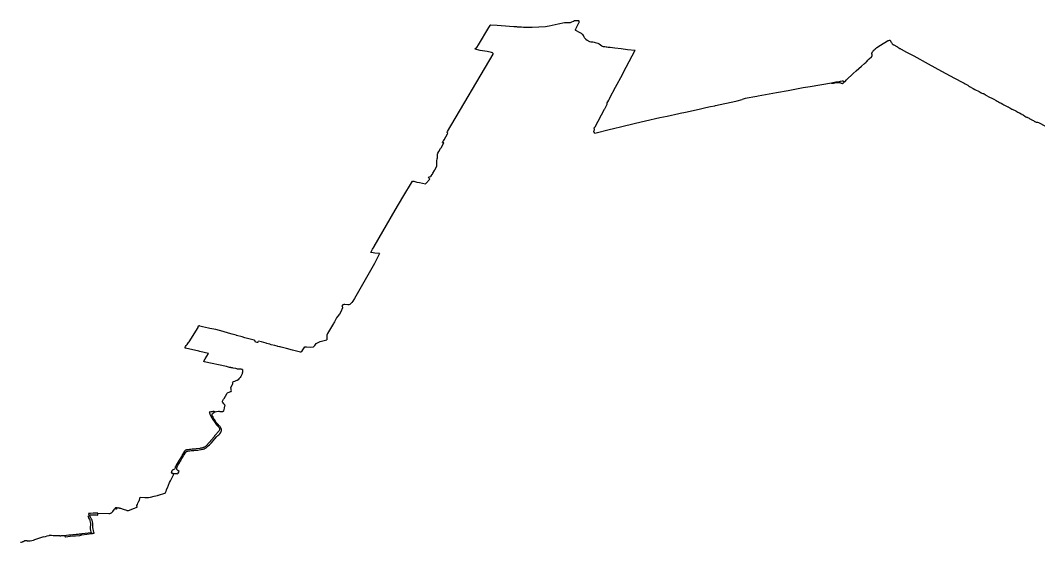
# Model space of a CAD drawing. Header units: inches. Extents: x 5.105 to 5.494, y 52.092 to 52.288.
# Drawn here: x 5.1047 to 5.2742, y 52.0918 to 52.1787 of the extents above; entities that cross this region are included whole.
import ezdxf

# ---------------------------------------------------------------- set-up
doc = ezdxf.new("R2010")
doc.units = ezdxf.units.IN
doc.header["$MEASUREMENT"] = 0

msp = doc.modelspace()

# ---------------------------------------------------------------- linework, layer by layer
for points in [[(5.1899, 52.17761), (5.19105, 52.17766), (5.19212, 52.17773), (5.19243, 52.17778), (5.19273, 52.17783), (5.19425, 52.17816), (5.19531, 52.17837), (5.19548, 52.17839), (5.19555, 52.17839)], [(5.19555, 52.17839), (5.19587, 52.17838), (5.19614, 52.17839), (5.1963, 52.1784), (5.19639, 52.17842), (5.19655, 52.17847), (5.19682, 52.17863), (5.19698, 52.1787), (5.1971, 52.17873), (5.19722, 52.17874), (5.19754, 52.17872), (5.19764, 52.17873)], [(5.19878, 52.17564), (5.19873, 52.17569), (5.19867, 52.17578), (5.19864, 52.17584), (5.19856, 52.17603), (5.19855, 52.17607), (5.19846, 52.17624), (5.19836, 52.17638), (5.19826, 52.17646), (5.19816, 52.17654), (5.19803, 52.17662), (5.1977, 52.17679), (5.1973, 52.17701), (5.19721, 52.17706), (5.19718, 52.17709), (5.19716, 52.17713), (5.19715, 52.17715), (5.19716, 52.17718), (5.19716, 52.17721), (5.19717, 52.17724), (5.19725, 52.17742), (5.19771, 52.17831), (5.19774, 52.17838), (5.19775, 52.17843), (5.19776, 52.17848), (5.19775, 52.17853), (5.19773, 52.17861), (5.1977, 52.17867), (5.19764, 52.17873)], [(5.18054, 52.17411), (5.18064, 52.17414), (5.18073, 52.17422), (5.18098, 52.17466), (5.18272, 52.17754), (5.18291, 52.17787), (5.18295, 52.17794), (5.18297, 52.17798)], [(5.18297, 52.17798), (5.18407, 52.17793), (5.18479, 52.17788), (5.18687, 52.17773), (5.1873, 52.1777)], [(5.1873, 52.1777), (5.18741, 52.17769), (5.18817, 52.17764), (5.18849, 52.17762), (5.18917, 52.1776), (5.18946, 52.1776), (5.1899, 52.17761)], [(5.19878, 52.17564), (5.19883, 52.17563), (5.19909, 52.17542), (5.19917, 52.17537), (5.19926, 52.17531), (5.19935, 52.17528), (5.19946, 52.17524), (5.19971, 52.17519), (5.20005, 52.17514), (5.20023, 52.17512), (5.20043, 52.17507), (5.20083, 52.17496), (5.20088, 52.17494), (5.20096, 52.17491), (5.20109, 52.17482), (5.2015, 52.17451), (5.20159, 52.17446), (5.20177, 52.17441), (5.20202, 52.17437), (5.20226, 52.17433), (5.20237, 52.17432), (5.20257, 52.17429), (5.20292, 52.17426), (5.20369, 52.17416), (5.20472, 52.17403), (5.20577, 52.17391), (5.20708, 52.17378)], [(5.2465, 52.17336), (5.24658, 52.17349), (5.24663, 52.17355), (5.24667, 52.17361), (5.24671, 52.17366), (5.24674, 52.1737), (5.24684, 52.17381), (5.247, 52.17396), (5.2471, 52.17405), (5.24721, 52.17413), (5.24732, 52.17421), (5.24793, 52.1746), (5.24908, 52.17534), (5.24916, 52.17537), (5.24922, 52.17539), (5.24928, 52.17541), (5.2494, 52.17542), (5.24948, 52.17544)], [(5.24948, 52.17544), (5.24951, 52.17543), (5.24957, 52.17536), (5.24959, 52.17533), (5.24964, 52.17517), (5.24967, 52.1751), (5.24972, 52.17503), (5.24987, 52.17486), (5.24996, 52.17475), (5.25, 52.17473)], [(5.17502, 52.1584), (5.17504, 52.15855), (5.17512, 52.15863), (5.17517, 52.15869), (5.17527, 52.15883), (5.17585, 52.15986), (5.17586, 52.15994), (5.17579, 52.16005), (5.17579, 52.16013), (5.17581, 52.16023), (5.18341, 52.17309), (5.18341, 52.17324), (5.18331, 52.17335), (5.18316, 52.17341), (5.18241, 52.17354)], [(5.18042, 52.17396), (5.18054, 52.17411)], [(5.18241, 52.17354), (5.18125, 52.17375), (5.18042, 52.17396)], [(5.2027, 52.16548), (5.20281, 52.16569), (5.20287, 52.16583), (5.20381, 52.16761), (5.20495, 52.16975), (5.20507, 52.16998), (5.20707, 52.17376), (5.20708, 52.17378)], [(5.24602, 52.17235), (5.24639, 52.17266), (5.24644, 52.17272), (5.24647, 52.17276), (5.24648, 52.17278), (5.24651, 52.17284), (5.24653, 52.1729), (5.24653, 52.17293), (5.24653, 52.17295), (5.24653, 52.17297), (5.24652, 52.173), (5.24651, 52.17302), (5.2465, 52.17304), (5.24646, 52.17311), (5.24645, 52.17314), (5.24645, 52.17316), (5.24644, 52.17319), (5.24644, 52.17321), (5.24645, 52.17325), (5.24645, 52.17326), (5.24647, 52.17331), (5.2465, 52.17336)], [(5.25, 52.17473), (5.25007, 52.17468)], [(5.25007, 52.17468), (5.25012, 52.17466), (5.25062, 52.17439), (5.25075, 52.17431), (5.25079, 52.17429), (5.25094, 52.17416), (5.25109, 52.17408), (5.25117, 52.17403), (5.25123, 52.17399), (5.25137, 52.17393), (5.25226, 52.17345), (5.25237, 52.17339), (5.25345, 52.17281), (5.25587, 52.17149), (5.25806, 52.17031), (5.26025, 52.16912), (5.2616, 52.16839), (5.26185, 52.16826), (5.262, 52.16818), (5.26222, 52.16807), (5.26243, 52.16795), (5.26246, 52.16793), (5.26248, 52.16792), (5.26249, 52.16791), (5.26259, 52.16781), (5.26261, 52.1678), (5.26264, 52.16778), (5.26267, 52.16775), (5.26271, 52.16773), (5.26333, 52.1674), (5.26363, 52.16722), (5.26431, 52.16687)], [(5.24192, 52.1685), (5.24201, 52.16858), (5.24225, 52.16884), (5.24338, 52.16987), (5.24387, 52.17032), (5.24475, 52.17111), (5.24523, 52.17154), (5.2455, 52.17179), (5.24559, 52.17188), (5.24567, 52.17197), (5.24582, 52.17214), (5.24589, 52.17222), (5.24602, 52.17235)], [(5.23978, 52.16831), (5.23622, 52.16769), (5.23505, 52.16749), (5.23256, 52.16703), (5.23057, 52.16666), (5.22754, 52.16611), (5.22733, 52.16608), (5.22731, 52.16607), (5.22536, 52.16571), (5.22522, 52.16568), (5.22488, 52.16559)], [(5.24067, 52.16846), (5.2405, 52.16843), (5.23978, 52.16831)], [(5.23978, 52.16831), (5.23996, 52.16831), (5.2401, 52.16831), (5.24058, 52.16839), (5.24065, 52.1684), (5.24075, 52.16841), (5.24103, 52.1684), (5.24107, 52.1684), (5.24112, 52.1684), (5.24116, 52.16839), (5.24123, 52.16836), (5.24136, 52.16831), (5.24139, 52.1683), (5.24147, 52.16827), (5.24159, 52.16821)], [(5.24103, 52.16853), (5.24072, 52.16847), (5.24067, 52.16846)], [(5.24121, 52.16855), (5.24103, 52.16853)], [(5.24192, 52.1685), (5.24187, 52.16852), (5.24183, 52.16854), (5.24173, 52.16858), (5.24167, 52.1686), (5.24165, 52.16861), (5.24163, 52.16862), (5.24159, 52.16863), (5.24157, 52.16863), (5.24155, 52.16863), (5.24153, 52.16863), (5.24151, 52.16862), (5.24121, 52.16855)], [(5.24159, 52.16821), (5.24164, 52.16825), (5.24192, 52.1685)], [(5.26431, 52.16687), (5.26464, 52.1667)], [(5.26464, 52.1667), (5.26474, 52.16665)], [(5.26474, 52.16665), (5.26477, 52.16664), (5.2648, 52.16663), (5.26492, 52.16659), (5.26504, 52.16654), (5.26509, 52.16652), (5.26515, 52.16649), (5.2652, 52.16645), (5.26526, 52.1664), (5.26532, 52.16638), (5.26539, 52.16635), (5.26546, 52.16631), (5.26608, 52.16597), (5.26645, 52.16577), (5.26664, 52.16569), (5.26676, 52.16561), (5.26714, 52.16539), (5.26732, 52.1653), (5.26743, 52.16524), (5.26757, 52.16517), (5.26773, 52.16506), (5.26787, 52.165), (5.26797, 52.16493), (5.26827, 52.16478), (5.26842, 52.1647), (5.26912, 52.16437), (5.26915, 52.16435), (5.26923, 52.1643), (5.26932, 52.16424), (5.26946, 52.16417), (5.2696, 52.16407)], [(5.20033, 52.16096), (5.20042, 52.16101), (5.20199, 52.16394), (5.20202, 52.16399), (5.20243, 52.16477), (5.20241, 52.16484)], [(5.20241, 52.16484), (5.20238, 52.16488), (5.20254, 52.16516)], [(5.20254, 52.16516), (5.2027, 52.16548)], [(5.20275, 52.16057), (5.20348, 52.16075), (5.20483, 52.16108), (5.2069, 52.16157), (5.20711, 52.16162), (5.20715, 52.16163), (5.20878, 52.16203), (5.21117, 52.16255), (5.2124, 52.1628), (5.21434, 52.16322), (5.21457, 52.16327), (5.21543, 52.16346), (5.21774, 52.16397), (5.21818, 52.16407), (5.21886, 52.16421), (5.21961, 52.16438), (5.22032, 52.16453), (5.22045, 52.16456), (5.22382, 52.16528)], [(5.22382, 52.16528), (5.22407, 52.16533), (5.22488, 52.16559)], [(5.2696, 52.16407), (5.26974, 52.16398), (5.26982, 52.16394), (5.26996, 52.16389), (5.27004, 52.16386), (5.2702, 52.16379), (5.27024, 52.16377), (5.27043, 52.16366), (5.27059, 52.16357), (5.27076, 52.16348), (5.27087, 52.16342), (5.27099, 52.16336), (5.27103, 52.16334), (5.2713, 52.16319), (5.27134, 52.16316), (5.27141, 52.1631), (5.27143, 52.16308), (5.27148, 52.16306), (5.27152, 52.16304), (5.27164, 52.16299), (5.27173, 52.16294), (5.27186, 52.16285), (5.27195, 52.16279), (5.2721, 52.1627), (5.27223, 52.16264), (5.27232, 52.1626), (5.2724, 52.16257), (5.27255, 52.16251), (5.27264, 52.16246), (5.2727, 52.16242), (5.27277, 52.16237), (5.2729, 52.16229), (5.27294, 52.16227), (5.27301, 52.16223), (5.27308, 52.16219), (5.27321, 52.16213), (5.27339, 52.16205), (5.27344, 52.16202), (5.27347, 52.16199), (5.27357, 52.16191), (5.27362, 52.16188), (5.27372, 52.16184), (5.27385, 52.1618), (5.27395, 52.16178), (5.27396, 52.16178), (5.27402, 52.16177)], [(5.27402, 52.16177), (5.27407, 52.16177), (5.2742, 52.16174), (5.27423, 52.16173), (5.27643, 52.16056)], [(5.20033, 52.15997), (5.20022, 52.16015), (5.2002, 52.1602), (5.2002, 52.16027), (5.20021, 52.16032), (5.20028, 52.16053), (5.20029, 52.16059), (5.20029, 52.16064), (5.20025, 52.16072), (5.20024, 52.16075), (5.20024, 52.16079), (5.20026, 52.16084), (5.20033, 52.16096)], [(5.20033, 52.15997), (5.20058, 52.16003), (5.20275, 52.16057)], [(5.17407, 52.15525), (5.17407, 52.15532), (5.1741, 52.15573), (5.17416, 52.1558), (5.17417, 52.15597), (5.17419, 52.15645), (5.17423, 52.15663), (5.17438, 52.15689), (5.17467, 52.15739), (5.17475, 52.15753), (5.17516, 52.15823), (5.17521, 52.1584)], [(5.17502, 52.1584), (5.17521, 52.1584)], [(5.17264, 52.15262), (5.17286, 52.15271), (5.17303, 52.15277), (5.1731, 52.15281), (5.17313, 52.15285), (5.17325, 52.15305), (5.17331, 52.15316), (5.1734, 52.1533), (5.17366, 52.15375), (5.17373, 52.15387), (5.17404, 52.15447), (5.17406, 52.1546), (5.17407, 52.15522), (5.17407, 52.15525)], [(5.16364, 52.1411), (5.16709, 52.14712), (5.16838, 52.14932), (5.16999, 52.15196), (5.1701, 52.15199), (5.1702, 52.15198), (5.17073, 52.15181), (5.17117, 52.15173), (5.17214, 52.15151)], [(5.17214, 52.15151), (5.17226, 52.15165)], [(5.17226, 52.15165), (5.17291, 52.15231)], [(5.17291, 52.15231), (5.17286, 52.15236), (5.17279, 52.15243), (5.17264, 52.15262)], [(5.16348, 52.14083), (5.16361, 52.14105)], [(5.16361, 52.14105), (5.16364, 52.1411)], [(5.16305, 52.14009), (5.16325, 52.14042)], [(5.16452, 52.13992), (5.16374, 52.13999), (5.16317, 52.14007), (5.16305, 52.14009)], [(5.16325, 52.14042), (5.16336, 52.14062)], [(5.16336, 52.14062), (5.16348, 52.14083)], [(5.16452, 52.13992), (5.16365, 52.13826)], [(5.16365, 52.13826), (5.16037, 52.13245), (5.16008, 52.13196), (5.15992, 52.13178), (5.1596, 52.1315), (5.15956, 52.13146), (5.15939, 52.13137), (5.15925, 52.13135), (5.15876, 52.13143), (5.15856, 52.13143), (5.15838, 52.13135), (5.15823, 52.13114)], [(5.15823, 52.13114), (5.15828, 52.13109), (5.15834, 52.13099), (5.15833, 52.13088), (5.15805, 52.13019), (5.15784, 52.12985), (5.15753, 52.12945), (5.15735, 52.12924), (5.15704, 52.12856), (5.15692, 52.1284), (5.15685, 52.12825), (5.15667, 52.12798), (5.15588, 52.12658), (5.15575, 52.12632), (5.15573, 52.12604), (5.15576, 52.12555)], [(5.13271, 52.12508), (5.13281, 52.12519), (5.1343, 52.12758), (5.13435, 52.12772), (5.13435, 52.12775), (5.13435, 52.12777), (5.13438, 52.12783), (5.1344, 52.12786), (5.13442, 52.12789)], [(5.13444, 52.12788), (5.13442, 52.12789)], [(5.13452, 52.12786), (5.13444, 52.12788)], [(5.14163, 52.12604), (5.14072, 52.12629), (5.14064, 52.12631), (5.13999, 52.12648), (5.13938, 52.12666), (5.13849, 52.12695), (5.13729, 52.12725), (5.13628, 52.12743), (5.13606, 52.12748), (5.13505, 52.12772), (5.13462, 52.12783), (5.13452, 52.12786)], [(5.14364, 52.1255), (5.1421, 52.12591), (5.14163, 52.12604)], [(5.1321, 52.12419), (5.13214, 52.12425), (5.13224, 52.12442), (5.13235, 52.12459), (5.13248, 52.12477), (5.13262, 52.12495), (5.13271, 52.12508)], [(5.1322, 52.12417), (5.1321, 52.12419)], [(5.13241, 52.12412), (5.1322, 52.12417)], [(5.13319, 52.12394), (5.13241, 52.12412)], [(5.14388, 52.12517), (5.14378, 52.12543), (5.14364, 52.1255)], [(5.1441, 52.12513), (5.14388, 52.12517)], [(5.14423, 52.1251), (5.1441, 52.12513)], [(5.14423, 52.1251), (5.14437, 52.12533)], [(5.14572, 52.12496), (5.14569, 52.12497), (5.14564, 52.12498), (5.14487, 52.12519), (5.14437, 52.12533)], [(5.14784, 52.12441), (5.14761, 52.12445), (5.14746, 52.12448), (5.14707, 52.12458), (5.1465, 52.12474), (5.14638, 52.12477), (5.14623, 52.12482), (5.14572, 52.12496)], [(5.15136, 52.12349), (5.15071, 52.12366), (5.15004, 52.12385), (5.14904, 52.1241), (5.14813, 52.12435), (5.14797, 52.12439), (5.14784, 52.12441)], [(5.15136, 52.12349), (5.15165, 52.12374), (5.15207, 52.12438)], [(5.15207, 52.12438), (5.15238, 52.12437)], [(5.15238, 52.12437), (5.15309, 52.12434), (5.15352, 52.1244), (5.15376, 52.12458), (5.15394, 52.12492)], [(5.15394, 52.12492), (5.15428, 52.12513), (5.15463, 52.12527), (5.15506, 52.1254), (5.15553, 52.1255), (5.15576, 52.12555)], [(5.13445, 52.12365), (5.13319, 52.12394)], [(5.13461, 52.12361), (5.13445, 52.12365)], [(5.13604, 52.12328), (5.13461, 52.12361)], [(5.13903, 52.12109), (5.13534, 52.12191), (5.13531, 52.12192), (5.13529, 52.12194), (5.13527, 52.12196), (5.13526, 52.12197), (5.13527, 52.12201), (5.13549, 52.12238), (5.13604, 52.12328)], [(5.13955, 52.12097), (5.13903, 52.12109)], [(5.13975, 52.12093), (5.13955, 52.12097)], [(5.14006, 52.12086), (5.13983, 52.12091), (5.13975, 52.12093)], [(5.14059, 52.12075), (5.14053, 52.12076), (5.14013, 52.12085), (5.14006, 52.12086)], [(5.14077, 52.12071), (5.14059, 52.12075)], [(5.14088, 52.12067), (5.14077, 52.12071)], [(5.14169, 52.1206), (5.1416, 52.12063), (5.14147, 52.12066), (5.14132, 52.12068), (5.14126, 52.12068), (5.14102, 52.12067), (5.14088, 52.12067)], [(5.14169, 52.1206), (5.14169, 52.12048), (5.1417, 52.12042), (5.1417, 52.12035), (5.14169, 52.12015), (5.14167, 52.12002), (5.14164, 52.1199), (5.14153, 52.11965), (5.14143, 52.11946), (5.1413, 52.11928), (5.1411, 52.11903), (5.14097, 52.11891), (5.14082, 52.1188), (5.14062, 52.1187), (5.14039, 52.11862), (5.14017, 52.11856)], [(5.13981, 52.11732), (5.13979, 52.1174), (5.13976, 52.11751), (5.13974, 52.11758), (5.13975, 52.11764), (5.14003, 52.11813), (5.14008, 52.11822), (5.14009, 52.11827), (5.14008, 52.11832), (5.14005, 52.11838)], [(5.13983, 52.11724), (5.13981, 52.11732)], [(5.14005, 52.11838), (5.14017, 52.11856)], [(5.1387, 52.11423), (5.13878, 52.11449), (5.13878, 52.1145), (5.1388, 52.11459), (5.13878, 52.11467), (5.13875, 52.11474), (5.13871, 52.1148), (5.13861, 52.1149), (5.13858, 52.11492), (5.13846, 52.11505), (5.13839, 52.11516), (5.13838, 52.11521), (5.13837, 52.11526), (5.13838, 52.11532), (5.1384, 52.11536), (5.13856, 52.11568), (5.13863, 52.11579), (5.13885, 52.11617), (5.13914, 52.11666), (5.13919, 52.11673)], [(5.13919, 52.11673), (5.13934, 52.1168), (5.1395, 52.11685), (5.13972, 52.11692), (5.13979, 52.11696), (5.13986, 52.11705), (5.13983, 52.11724)], [(5.1386, 52.11374), (5.13865, 52.11395)], [(5.13865, 52.11395), (5.13869, 52.11416)], [(5.13869, 52.11416), (5.1387, 52.11423)], [(5.1366, 52.11356), (5.13643, 52.11354), (5.13627, 52.11352), (5.13614, 52.1135)], [(5.13614, 52.1135), (5.13619, 52.11337)], [(5.13619, 52.11337), (5.13624, 52.11323), (5.13627, 52.11316), (5.13638, 52.11295), (5.13644, 52.11285), (5.13661, 52.11256), (5.13666, 52.11246), (5.13668, 52.11243), (5.13675, 52.11231)], [(5.13713, 52.11358), (5.13696, 52.11362), (5.13678, 52.11359), (5.1366, 52.11356)], [(5.13694, 52.11237), (5.13688, 52.11247), (5.13686, 52.1125), (5.13684, 52.11254), (5.13683, 52.11257), (5.13682, 52.11259), (5.13682, 52.11261), (5.13681, 52.11268), (5.13681, 52.11269), (5.1368, 52.11271), (5.1368, 52.11273), (5.13668, 52.11291), (5.13666, 52.11296), (5.13665, 52.113), (5.13665, 52.11305), (5.13665, 52.11309), (5.13673, 52.11327)], [(5.13673, 52.11327), (5.13694, 52.11346), (5.13713, 52.11358)], [(5.13675, 52.11231), (5.13715, 52.11174)], [(5.13741, 52.10943), (5.13759, 52.10962), (5.13775, 52.10975), (5.13788, 52.10986), (5.13792, 52.1099), (5.13809, 52.1101), (5.13812, 52.11016), (5.13817, 52.1103), (5.1382, 52.11046), (5.13819, 52.11057), (5.13818, 52.11069), (5.13813, 52.1108), (5.13809, 52.11089), (5.138, 52.11106), (5.13792, 52.11115), (5.1379, 52.11117), (5.13753, 52.11155), (5.13734, 52.11181), (5.13703, 52.11227), (5.137, 52.1123), (5.13694, 52.11237)], [(5.13713, 52.11358), (5.13735, 52.11361), (5.1374, 52.11362)], [(5.1374, 52.11362), (5.13769, 52.11365), (5.13782, 52.11365), (5.13795, 52.11364), (5.1382, 52.11361), (5.13829, 52.11361), (5.13835, 52.11361), (5.13844, 52.11364), (5.13849, 52.11366), (5.13853, 52.11368), (5.1386, 52.11374)], [(5.13715, 52.11174), (5.1374, 52.11142), (5.13766, 52.11111), (5.1378, 52.11093), (5.13786, 52.11077), (5.13786, 52.11066), (5.13785, 52.11054), (5.1378, 52.11045), (5.13774, 52.11035), (5.13715, 52.10967), (5.13706, 52.10956), (5.13698, 52.10942), (5.13615, 52.10845), (5.13614, 52.10844), (5.13573, 52.10797), (5.13561, 52.10786), (5.13549, 52.10776), (5.13535, 52.10769), (5.13526, 52.10766), (5.13521, 52.10765), (5.13484, 52.10752), (5.13473, 52.10749), (5.13461, 52.10747), (5.1346, 52.10747), (5.13397, 52.10739)], [(5.13381, 52.10717), (5.13425, 52.1072), (5.13449, 52.10724), (5.13475, 52.10728), (5.13484, 52.1073), (5.13501, 52.10733), (5.13514, 52.10736), (5.13524, 52.10739), (5.13531, 52.10742), (5.13547, 52.10749), (5.13563, 52.10758), (5.13572, 52.10763), (5.1359, 52.10778), (5.136, 52.10789), (5.13622, 52.10804), (5.13646, 52.10832), (5.13647, 52.10833), (5.13741, 52.10943)], [(5.13377, 52.10735), (5.13352, 52.10733), (5.1333, 52.10732), (5.13311, 52.1073), (5.13304, 52.1073), (5.13288, 52.10729), (5.13259, 52.10726), (5.13247, 52.10724), (5.13237, 52.10721), (5.13232, 52.10719), (5.13224, 52.10716), (5.13214, 52.1071), (5.13213, 52.10709), (5.13207, 52.10703), (5.1319, 52.10674), (5.13172, 52.10646), (5.13168, 52.10639)], [(5.13216, 52.10668), (5.13225, 52.10682), (5.13231, 52.10688), (5.13237, 52.10693), (5.1324, 52.10695), (5.13241, 52.10696), (5.13247, 52.10699), (5.13257, 52.10703), (5.13259, 52.10704), (5.1327, 52.10707), (5.13278, 52.10708), (5.13296, 52.10709), (5.13315, 52.10711), (5.13329, 52.10712), (5.13356, 52.10714), (5.13362, 52.10715)], [(5.13362, 52.10715), (5.13381, 52.10717)], [(5.13397, 52.10739), (5.13377, 52.10735)], [(5.13168, 52.10639), (5.13164, 52.10631), (5.13126, 52.10567), (5.13117, 52.10553), (5.13113, 52.10547), (5.13109, 52.1054), (5.1309, 52.10508), (5.13088, 52.10504), (5.13084, 52.10498), (5.13054, 52.10448)], [(5.13079, 52.10422), (5.13084, 52.10443), (5.13096, 52.10469), (5.1311, 52.10492), (5.13119, 52.10506), (5.13127, 52.10516), (5.13134, 52.10527), (5.13141, 52.10539), (5.13145, 52.10545), (5.13151, 52.10562), (5.13173, 52.10598), (5.13189, 52.10625), (5.13194, 52.10632)], [(5.13194, 52.10632), (5.13199, 52.1064), (5.13216, 52.10668)], [(5.12998, 52.10384), (5.12997, 52.10381), (5.12994, 52.10376), (5.12988, 52.10356), (5.12987, 52.1035), (5.12985, 52.10345)], [(5.13029, 52.10395), (5.13018, 52.1039), (5.12998, 52.10384)], [(5.13054, 52.10448), (5.13051, 52.10441), (5.13048, 52.10428), (5.13043, 52.10409), (5.13037, 52.10401), (5.13029, 52.10395)], [(5.13088, 52.10385), (5.13079, 52.10396), (5.13077, 52.10401), (5.13077, 52.10406), (5.13079, 52.10422)], [(5.13117, 52.10365), (5.13093, 52.10381), (5.13088, 52.10385)], [(5.12901, 52.1005), (5.12922, 52.1009), (5.12954, 52.10177), (5.1297, 52.10208)], [(5.1297, 52.10208), (5.1302, 52.10305), (5.13021, 52.10311), (5.13022, 52.10316), (5.1302, 52.10322), (5.13016, 52.10327)], [(5.12985, 52.10345), (5.12988, 52.1034), (5.12996, 52.10335), (5.13005, 52.10334)], [(5.13016, 52.10327), (5.13005, 52.10334)], [(5.13016, 52.10327), (5.13017, 52.1033), (5.1302, 52.10332)], [(5.1302, 52.10332), (5.13023, 52.10332), (5.1303, 52.10332), (5.13036, 52.10331), (5.13046, 52.10331), (5.13056, 52.1033), (5.13063, 52.1033), (5.13067, 52.10329)], [(5.13067, 52.10329), (5.13074, 52.10327), (5.13088, 52.10324)], [(5.13088, 52.10324), (5.13093, 52.10329), (5.13096, 52.10332), (5.131, 52.10337), (5.13108, 52.1035), (5.13117, 52.10365)], [(5.12901, 52.1005), (5.12892, 52.10032), (5.12882, 52.1001)], [(5.12418, 52.09767), (5.12415, 52.09774), (5.12412, 52.09784), (5.12413, 52.09795), (5.12421, 52.09814), (5.1243, 52.09834), (5.12438, 52.09857), (5.12445, 52.09867), (5.12452, 52.09879)], [(5.12452, 52.09879), (5.12453, 52.09882), (5.12454, 52.09887)], [(5.12454, 52.09887), (5.12455, 52.0989), (5.12456, 52.09895), (5.12459, 52.09908)], [(5.12459, 52.09908), (5.1246, 52.09912), (5.12465, 52.09936)], [(5.12465, 52.09936), (5.12544, 52.09929), (5.12551, 52.09929)], [(5.12551, 52.09929), (5.12577, 52.09929)], [(5.12577, 52.09929), (5.12592, 52.09929), (5.12607, 52.09931), (5.12639, 52.09937), (5.12699, 52.0995), (5.12753, 52.09963), (5.12767, 52.09967), (5.1277, 52.09968), (5.12879, 52.10001), (5.12882, 52.10002)], [(5.12882, 52.1001), (5.12882, 52.10002)], [(5.11761, 52.09668), (5.11946, 52.09665), (5.11955, 52.09665), (5.11964, 52.09665), (5.11973, 52.09667), (5.11981, 52.0967), (5.11987, 52.09673), (5.11992, 52.09676), (5.12012, 52.09696), (5.1204, 52.09734)], [(5.12056, 52.09755), (5.12047, 52.09749), (5.12043, 52.09742), (5.12041, 52.09739), (5.1204, 52.09734)], [(5.1204, 52.09734), (5.12046, 52.09739), (5.12056, 52.09745)], [(5.12067, 52.09759), (5.12064, 52.09759), (5.1206, 52.09758), (5.12057, 52.09756), (5.12056, 52.09755)], [(5.12056, 52.09745), (5.12059, 52.09744), (5.12063, 52.09742), (5.12066, 52.09742), (5.1207, 52.09742), (5.12073, 52.09742)], [(5.12081, 52.09754), (5.1208, 52.09755), (5.12079, 52.09756), (5.12075, 52.09758), (5.12072, 52.09759), (5.12067, 52.09759)], [(5.12073, 52.09742), (5.12079, 52.09744), (5.1208, 52.09745), (5.12081, 52.09746), (5.12082, 52.09749), (5.12082, 52.09752), (5.12081, 52.09754)], [(5.12144, 52.09745), (5.12131, 52.09749), (5.12122, 52.09752), (5.12112, 52.09754), (5.12103, 52.09755), (5.12098, 52.09755), (5.12093, 52.09755), (5.12081, 52.09754)], [(5.12418, 52.09767), (5.12407, 52.09764), (5.12396, 52.0976), (5.12366, 52.09748), (5.12323, 52.09731), (5.12285, 52.09715), (5.12269, 52.09709), (5.12264, 52.09708), (5.12259, 52.09708), (5.12252, 52.09709), (5.12246, 52.09711), (5.12191, 52.0973), (5.12144, 52.09745)], [(5.11606, 52.09617), (5.11594, 52.09614)], [(5.11594, 52.09614), (5.11601, 52.09608), (5.11604, 52.09601), (5.11608, 52.09594), (5.11623, 52.09563), (5.11628, 52.09553), (5.11631, 52.09543), (5.11637, 52.0952), (5.11639, 52.09498), (5.1164, 52.09488), (5.1164, 52.0948), (5.11635, 52.09431), (5.11636, 52.09406), (5.11637, 52.09403), (5.11639, 52.09389), (5.1164, 52.0938), (5.11647, 52.09359), (5.11653, 52.09346)], [(5.11761, 52.09668), (5.1175, 52.0967), (5.11725, 52.0967), (5.11699, 52.0967), (5.11685, 52.09669), (5.11642, 52.09666), (5.11622, 52.09664), (5.11606, 52.09662)], [(5.1161, 52.09655), (5.1161, 52.09656), (5.11606, 52.09662)], [(5.11617, 52.09619), (5.11606, 52.09617)], [(5.11615, 52.09647), (5.1161, 52.09655)], [(5.11622, 52.09635), (5.11615, 52.09647)], [(5.11628, 52.09622), (5.11617, 52.09619)], [(5.11622, 52.09635), (5.11641, 52.09639), (5.1165, 52.0964), (5.11669, 52.09641), (5.11694, 52.09641), (5.1172, 52.0964), (5.11731, 52.09639), (5.11739, 52.09639)], [(5.11628, 52.09622), (5.11627, 52.09625), (5.11623, 52.09632), (5.11622, 52.09635)], [(5.11696, 52.0935), (5.11695, 52.09355), (5.11689, 52.09374), (5.11682, 52.09406), (5.11679, 52.09419), (5.1168, 52.09448), (5.1168, 52.09456), (5.11681, 52.09492), (5.11675, 52.09529), (5.11668, 52.09554), (5.11659, 52.09571), (5.11632, 52.09611), (5.11628, 52.0962), (5.11628, 52.09622)], [(5.11739, 52.09639), (5.11762, 52.09637)], [(5.11761, 52.09658), (5.11761, 52.09663), (5.11761, 52.09668)], [(5.11761, 52.09649), (5.11761, 52.09658)], [(5.11762, 52.09637), (5.11761, 52.09643), (5.11761, 52.09649)], [(5.10583, 52.09207), (5.10576, 52.09208), (5.10568, 52.09209), (5.10563, 52.0921), (5.10561, 52.09209), (5.10558, 52.09209), (5.10552, 52.09208), (5.10543, 52.09206), (5.10539, 52.09204), (5.10536, 52.09202), (5.10531, 52.09197), (5.10527, 52.09195), (5.10523, 52.09193), (5.10518, 52.09191), (5.10511, 52.09189), (5.1051, 52.09189), (5.105, 52.09186), (5.10487, 52.09182), (5.10481, 52.0918), (5.10472, 52.09178)], [(5.10708, 52.09223), (5.10683, 52.09215), (5.10663, 52.09209), (5.10633, 52.09204), (5.10617, 52.09203), (5.10604, 52.09202), (5.10595, 52.09204), (5.10591, 52.09205), (5.10583, 52.09207)], [(5.10826, 52.09262), (5.10708, 52.09223)], [(5.10864, 52.09275), (5.10843, 52.09267), (5.10826, 52.09262)], [(5.10864, 52.09275), (5.1089, 52.09283), (5.10917, 52.09292), (5.10951, 52.09298), (5.1096, 52.09301), (5.10967, 52.09303), (5.10979, 52.09302), (5.10991, 52.09301), (5.1102, 52.09299), (5.11032, 52.09298), (5.11045, 52.09298), (5.11067, 52.09299), (5.11088, 52.09298), (5.11097, 52.09298)], [(5.11097, 52.09298), (5.11109, 52.09296), (5.11123, 52.09295), (5.11127, 52.09294), (5.11139, 52.09293), (5.11145, 52.09292)], [(5.11158, 52.09291), (5.11145, 52.09292)], [(5.11194, 52.09289), (5.11158, 52.09291)], [(5.1121, 52.09289), (5.11207, 52.09289), (5.11194, 52.09289)], [(5.11472, 52.0932), (5.11464, 52.09319), (5.11454, 52.09317), (5.11452, 52.09317), (5.11433, 52.09315), (5.11401, 52.09313), (5.11347, 52.09309), (5.1131, 52.09305), (5.11281, 52.09302), (5.11239, 52.09295), (5.11218, 52.09291), (5.1121, 52.09289)], [(5.1121, 52.09289), (5.11212, 52.09286)], [(5.11212, 52.09286), (5.11214, 52.09284), (5.1122, 52.09277), (5.11222, 52.09274)], [(5.11222, 52.09274), (5.11264, 52.0928)], [(5.11264, 52.0928), (5.11348, 52.09289)], [(5.11348, 52.09289), (5.1139, 52.09293), (5.11455, 52.09296), (5.11462, 52.09298)], [(5.11462, 52.09298), (5.11478, 52.09305)], [(5.11481, 52.0932), (5.11472, 52.0932)], [(5.11478, 52.09305), (5.11485, 52.09306), (5.11497, 52.09308), (5.11662, 52.09331)], [(5.11657, 52.09343), (5.11497, 52.09323), (5.11492, 52.09322), (5.11481, 52.0932)], [(5.11653, 52.09346), (5.11656, 52.09345), (5.11657, 52.09343)], [(5.11662, 52.09331), (5.11671, 52.09332), (5.11674, 52.09332)], [(5.11674, 52.09332), (5.11694, 52.09336)], [(5.11694, 52.09336), (5.11695, 52.09336), (5.11702, 52.09337)], [(5.11702, 52.09337), (5.11701, 52.09341), (5.117, 52.09344), (5.11698, 52.09347), (5.11696, 52.0935)]]:
    msp.add_lwpolyline(points)

doc.saveas('drawing.dxf')
